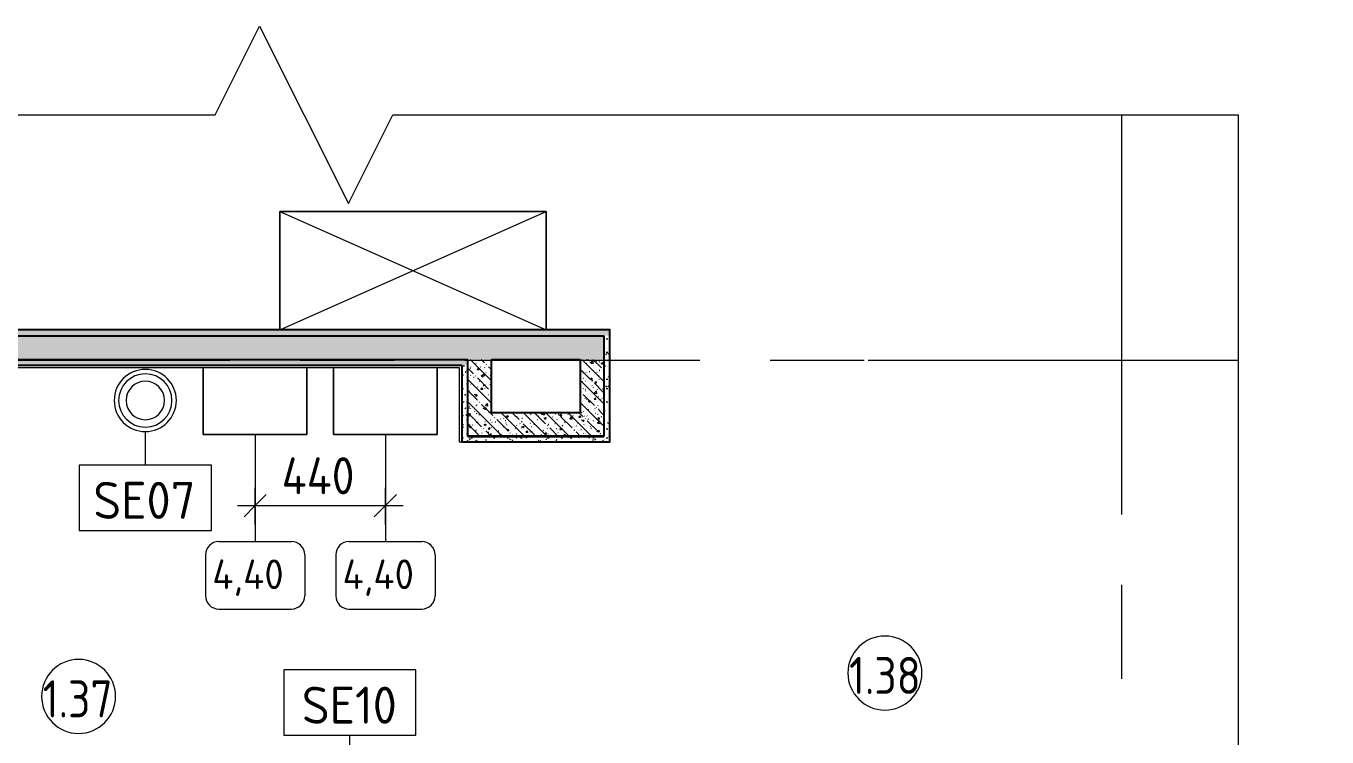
# Model space of a CAD drawing. Header units: millimetres. Extents: x 3991 to 282775, y -8553 to 29560.
# Drawn here: x 91922 to 96316, y 13727 to 16129 of the extents above; entities that cross this region are included whole.
import ezdxf

# ---------------------------------------------------------------- set-up
doc = ezdxf.new("R2010")
doc.units = ezdxf.units.MM
doc.linetypes.add('Осевая', pattern=[1587.5, 317.5, -238.125, 793.75, -238.125])
for name, color, linetype, lineweight in [('A-ANNO-DIMS', 7, 'Continuous', 9), ('A-ANNO-DIMS-50', 7, 'Continuous', 9), ('A-AREA-IDEN', 7, 'Continuous', 9), ('A-DETL-GENF', 7, 'Continuous', 9), ('A-WALL', 7, 'Continuous', 9), ('I-FURN', 7, 'Continuous', 9), ('I-FURN-IDEN', 7, 'Continuous', 9), ('I-WALL', 7, 'Continuous', 9), ('P-SANR-FIXT-IDEN', 7, 'Continuous', 9), ('Оси', 7, 'Continuous', 9), ('Оси-2', 7, 'Осевая', 9)]:
    doc.layers.add(name, color=color, linetype=linetype, lineweight=lineweight)
for name, color, linetype, lineweight, true_color in [('A-WALL-1', 7, 'Continuous', 25, 0x3c3c3c), ('A-WALL-FNSH-1', 7, 'Continuous', 15, 0x3c3c3c), ('P-SANR-FIXT-1', 7, 'Continuous', 15, 0x4994b4)]:
    doc.layers.add(name, color=color, linetype=linetype, lineweight=lineweight, true_color=true_color)
doc.styles.add('GOST Common', font='GOST_Common.ttf', dxfattribs={"height": 100})
doc.styles.add('GOST Common_1', font='GOST_Common.ttf', dxfattribs={"height": 125})
doc.styles.add('GOST Common_2', font='GOST_Common.ttf', dxfattribs={"width": 0.9, "height": 125})
doc.styles.add('ISOCPEUR', font='isocpeur.ttf', dxfattribs={"width": 0.9, "height": 125})
doc.dimstyles.new('ISO-2_5_0_9К_БОЛЬШОЙ', dxfattribs={"dimscale": 304.8, "dimtxt": 124.497647, "dimasz": 0.246063, "dimexe": 0.19685, "dimexo": 0.492126, "dimgap": 0, "dimtad": 1, "dimdec": 0, "dimrnd": 10, "dimzin": 0, "dimdsep": 46, "dimtxsty": 'ISOCPEUR', "dimblk1": 'OBLIQUE', "dimblk2": 'OBLIQUE', "dimsah": 1, "dimcen": 0.09, "dimdle": 0.19685, "dimazin": 0, "dimtfac": 1, "dimtdec": 4, "dimtix": 1, "dimtmove": 0, "dimatfit": 3, "dimfxl": 1, "dimtvp": 1, "dimtolj": 1, "dimtzin": 0, "dimarcsym": 2})
pattern_1 = [(135, (47963.71, 0), (-37.717076, -37.717076), [53.34, -8.89, 1.778, -8.89]), (135, (47963.71, 37.694), (-37.717076, -37.717076), []), (50, (47963.71, 0), (63.763904, -5.57885), [6.667, -73.342]), (355, (47963.71, 0), (-12.33488, 66.86951), [5.334, -58.674]), (100.451, (47969.025, -0.465), (51.43036, 61.29098), [5.667, -62.332]), (46.184, (47963.71, 17.78), (94.87722, -14.71484), [10.001, -110.014]), (96.636, (47971.62, 16.55), (83.09115, 86.5993), [8.5, -93.497]), (351.184, (47963.71, 17.78), (83.09204, 86.59928), [8.001, -88.011]), (21, (47972.6, 13.335), (53.064487, -35.792726), [6.667, -73.342]), (326, (47972.6, 13.335), (21.63066, 64.46546), [5.334, -58.674]), (71.451, (47977.02, 10.35), (74.69646, 28.67237), [5.667, -62.332]), (37.5, (47963.71, 0), (1.080413, 29.594271), [1.676, -56.286, 1.676, -57.887, -58.896]), (37.5, (47963.71, 0), (1.080413, 29.594271), [-117.526, 1.676, -57.22]), (7.5, (47963.71, 0), (23.386368, 35.063507), [1.676, -32.283, 1.676, -54.953, -22.447]), (7.5, (47963.71, 0), (23.386368, 35.063507), [-90.589, 1.676, -20.771]), (327.5, (47943.886, 0), (47.456567, -2.005468), [1.676, -20.549, 1.676, -67.666, -92.011]), (327.5, (47943.886, 0), (47.456567, -2.005468), [-91.567, 1.676, -90.335]), (317.5, (47934.996, 0), (51.844948, 8.89904), [1.676, -27.216, 1.676, -44.374, -65.341]), (317.5, (47934.996, 0), (51.844948, 8.89904), [-74.943, 1.676, -63.665])]
pattern_2 = [(0, (47963.71, 0), (60.96, 15.24), [5.029, -40.691, 5.029, -40.691, -243.84]), (0, (47963.71, 0), (60.96, 15.24), [-91.44, 5.029, -86.411, 5.029, -40.691, -106.68]), (0, (47963.71, 0), (60.96, 15.24), [-228.6, 5.029, -25.451, 5.029, -71.171]), (120, (47986.57, 7.62), (-43.678227, 45.1729086), [5.029, -40.691, 5.029, -40.691, -243.84]), (120, (47986.57, 7.62), (-43.678227, 45.1729086), [-91.44, 5.029, -86.411, 5.029, -40.691, -106.68]), (120, (47986.57, 7.62), (-43.678227, 45.1729086), [-228.6, 5.029, -25.451, 5.029, -71.171]), (240, (47994.19, 38.1), (-17.281773, -60.4129086), [5.029, -40.691, 5.029, -40.691, -243.84]), (240, (47994.19, 38.1), (-17.281773, -60.4129086), [-91.44, 5.029, -86.411, 5.029, -40.691, -106.68]), (240, (47994.19, 38.1), (-17.281773, -60.4129086), [-228.6, 5.029, -25.451, 5.029, -71.171])]

# ---------------------------------------------------------------- blocks, each defined once
blk = doc.blocks.new('Шкаф параметрический - 3_26п-25545953-Фрагмент 1_7')
at = {"layer": 'I-FURN'}
for p, q in [((0, 0), (900, 400)), ((0, 400), (900, 0)), ((900, 400), (0, 400)), ((0, 400), (0, 0)), ((0, 0), (0, 400)), ((0, 400), (900, 400)), ((900, 0), (900, 400)), ((900, 400), (900, 0)), ((900, 0), (0, 0))]:
    blk.add_line(p, q, dxfattribs=at)
blk = doc.blocks.new('мусорная корзина - Round_ Metal-30590745-Фрагмент 1_7')
at = {"layer": 'P-SANR-FIXT-1'}
for radius, start, end in [(105, 0, 180), (90, 360, 180), (65, 0, 180), (105, 180, 360), (90, 180, 360), (65, 180, 360)]:
    blk.add_arc((0, 0), radius, start, end, dxfattribs=at)
blk = doc.blocks.new('DET_L_Линия разрыва - М100-30651456-Фрагмент 1_7')
at = {"layer": 'A-DETL-GENF'}
for p, q in [((2514.6, 300), (2364.6, 0)), ((2814.6, -300), (2514.6, 300)), ((2364.6, 0), (0, 0)), ((2964.6, 0), (2814.6, -300)), ((5329.2, 0), (2964.6, 0))]:
    blk.add_line(p, q, dxfattribs=at)
blk = doc.blocks.new('DET_L_Линия разрыва - М100-30651174-Фрагмент 1_7')
at = {"layer": 'A-DETL-GENF'}
for p, q in [((3005.3, 300), (2855.3, 0)), ((3305.3, -300), (3005.3, 300)), ((2855.3, 0), (0, 0)), ((3455.3, 0), (3305.3, -300)), ((6310.6, 0), (3455.3, 0))]:
    blk.add_line(p, q, dxfattribs=at)
blk = doc.blocks.new('Марка_Помещения - Номер-25198446-Фрагмент 1_7')
at = {"layer": 'A-AREA-IDEN'}
for start, end in [(360, 180), (180, 360)]:
    blk.add_arc((0, 0), 2.5, start, end, dxfattribs=at)
blk = doc.blocks.new('DIMBLOCK80-Фрагмент 1_7')
at = {"layer": 'A-ANNO-DIMS-50'}
for p, q in [((92695.7, 14445), (92695.7, 14568.5)), ((93135.7, 14445), (93135.7, 14568.5)), ((92635.7, 14508.5), (93195.7, 14508.5)), ((92695.7, 14508.5), (92695.7, 14445)), ((93135.7, 14508.5), (93135.7, 14445))]:
    blk.add_line(p, q, dxfattribs=at)
at = {"layer": 'A-ANNO-DIMS-50', "lineweight": 20}
for p, q in [((92695.7, 14508.5), (92733.2, 14546)), ((93135.7, 14508.5), (93173.2, 14546)), ((92695.7, 14508.5), (92658.2, 14471)), ((93135.7, 14508.5), (93098.2, 14471))]:
    blk.add_line(p, q, dxfattribs=at)
at = {"layer": 'A-ANNO-DIMS-50', "color": 0, "insert": (92785.2, 14671.8), "char_height": 125, "width": 313.159, "attachment_point": 1, "line_spacing_factor": 1.149209, "style": 'ISOCPEUR'}
blk.add_mtext('440', dxfattribs=at)
blk = doc.blocks.new('_Oblique')
at = {"color": 0, "linetype": 'ByBlock', "lineweight": -2}
blk.add_line((-0.5, -0.5), (0.5, 0.5), dxfattribs=at)
blk = doc.blocks.new('М_сантехническая_рамка1 - В рамке-30590747-Фрагмент 1_7')
at = {"layer": 'P-SANR-FIXT-IDEN'}
for p, q in [((4.293, 2.24), (-4.639, 2.24)), ((-4.639, 2.24), (-4.639, -2.178)), ((4.293, -2.178), (4.293, 2.24)), ((-4.639, -2.178), (4.293, -2.178))]:
    blk.add_line(p, q, dxfattribs=at)
blk = doc.blocks.new('Марка_Мебель - В прямоуг_Balcon_Марка-25523697-Фрагмент 1_7')
at = {"layer": 'I-FURN-IDEN'}
for p, q in [((-2.455, 2.278), (2.455, 2.278)), ((-3.355, 1.378), (-3.355, -1.384)), ((3.355, 1.378), (3.355, -1.378)), ((-2.461, -2.278), (2.455, -2.278))]:
    blk.add_line(p, q, dxfattribs=at)
for centre, radius, start, end in [((-2.455, 1.378), 0.9, 90, 180), ((2.455, 1.378), 0.9, 0, 90), ((-2.461, -1.384), 0.893, 180, 270), ((2.455, -1.378), 0.9, 270, 0)]:
    blk.add_arc(centre, radius, start, end, dxfattribs=at)

msp = doc.modelspace()

# ---------------------------------------------------------------- hatches: boundary and pattern name
at = {"layer": 'I-WALL'}
h = msp.add_hatch(dxfattribs=at)
h.set_pattern_fill('FP_15', color=256, style=0, pattern_type=2)
h.set_pattern_definition(pattern_1)
h.paths.add_polyline_path([(93493.7, 15002.5), (93873.7, 15002.5), (93873.7, 15082.5), (90343.7, 15082.5), (90343.7, 15002.5), (93413.7, 15002.5)])
h = msp.add_hatch(dxfattribs=at)
h.set_pattern_fill('FP_13', color=256, style=0, pattern_type=2)
h.set_pattern_definition(pattern_2)
h.paths.add_polyline_path([(93893.7, 15082.5), (93893.7, 15102.5), (90363.7, 15102.5), (90363.7, 15082.5), (93873.7, 15082.5)])
h = msp.add_hatch(dxfattribs=at)
h.set_pattern_fill('FP_13', color=256, style=0, pattern_type=2)
h.set_pattern_definition(pattern_2)
h.paths.add_polyline_path([(93893.7, 14743.6), (93893.7, 15082.5), (93873.7, 15082.5), (93873.7, 14743.6)])
h = msp.add_hatch(dxfattribs=at)
h.set_pattern_fill('FP_13', color=256, style=0, pattern_type=2)
h.set_pattern_definition(pattern_2)
h.paths.add_polyline_path([(93413.7, 14982.5), (93413.7, 15002.5), (90743.7, 15002.5), (90743.7, 14982.5), (93393.7, 14982.5)])
h = msp.add_hatch(dxfattribs=at)
h.set_pattern_fill('FP_15', color=256, style=0, pattern_type=2)
h.set_pattern_definition(pattern_1)
h.paths.add_polyline_path([(93493.7, 14742.5), (93493.7, 15002.5), (93413.7, 15002.5), (93413.7, 14742.5)])
h = msp.add_hatch(dxfattribs=at)
h.set_pattern_fill('FP_15', color=256, style=0, pattern_type=2)
h.set_pattern_definition(pattern_1)
h.paths.add_polyline_path([(93873.7, 14822.5), (93873.7, 15002.5), (93793.7, 15002.5), (93793.7, 14822.5)])
h = msp.add_hatch(dxfattribs=at)
h.set_pattern_fill('FP_13', color=256, style=0, pattern_type=2)
h.set_pattern_definition(pattern_2)
h.paths.add_polyline_path([(93393.7, 14723.6), (93413.7, 14723.6), (93413.7, 14982.5), (93393.7, 14982.5), (93393.7, 14774.5)])
h = msp.add_hatch(dxfattribs=at)
h.set_pattern_fill('FP_15', color=256, style=0, pattern_type=2)
h.set_pattern_definition(pattern_1)
h.paths.add_polyline_path([(93583.2, 14742.5), (93873.7, 14742.5), (93873.7, 14822.5), (93493.7, 14822.5), (93493.7, 14742.5)])
h = msp.add_hatch(dxfattribs=at)
h.set_pattern_fill('FP_13', color=256, style=0, pattern_type=2)
h.set_pattern_definition(pattern_2)
h.paths.add_polyline_path([(93413.7, 14723.6), (93893.7, 14723.6), (93893.7, 14743.6), (93413.7, 14743.6)])

# ---------------------------------------------------------------- linework, layer by layer
at = {"layer": 'A-WALL'}
for p, q in [((93393.7, 14722.6), (93393.7, 14723.6)), ((93893.7, 14723.6), (93894.7, 14723.6))]:
    msp.add_line(p, q, dxfattribs=at)
at = {"layer": 'A-WALL-1'}
for p, q in [((90343.7, 15082.5), (93873.7, 15082.5)), ((93893.7, 15102.5), (90363.7, 15102.5)), ((93873.7, 15082.5), (93873.7, 14742.5)), ((93893.7, 14723.6), (93893.7, 15102.5)), ((90723.7, 15002.5), (93413.7, 15002.5)), ((93413.7, 14742.5), (93413.7, 15002.5)), ((93493.7, 15002.5), (93793.7, 15002.5)), ((93493.7, 14822.5), (93493.7, 15002.5)), ((93793.7, 15002.5), (93793.7, 14822.5)), ((93393.7, 14982.5), (90743.7, 14982.5)), ((93393.7, 14982.5), (93393.7, 14723.6)), ((93793.7, 14822.5), (93493.7, 14822.5)), ((93393.7, 14723.6), (93893.7, 14723.6)), ((93873.7, 14743.6), (93413.7, 14743.6)), ((93413.7, 14742.5), (93873.7, 14742.5))]:
    msp.add_line(p, q, dxfattribs=at)
at = {"layer": 'A-WALL-FNSH-1'}
for p, q in [((93894.7, 15103.5), (90363.7, 15103.5)), ((93125.9, 15102.5), (93125.9, 15103.5)), ((93159.2, 15103.5), (93159.2, 15102.5)), ((93222, 15102.5), (93222, 15103.5)), ((93224.6, 15103.5), (93224.6, 15102.5)), ((93892.5, 15102.5), (93892.5, 15103.5)), ((93894.7, 15103), (93893.7, 15103)), ((93893.7, 15103), (93893.7, 15102.5)), ((93894.7, 14722.6), (93894.7, 15103.5)), ((93393.7, 14981.5), (90744.7, 14981.5)), ((93392.7, 14981.5), (93392.7, 14722.6)), ((93392.7, 14722.6), (93894.7, 14722.6))]:
    msp.add_line(p, q, dxfattribs=at)
at = {"layer": 'I-FURN'}
for p, q in [((92520.7, 14974.5), (92520.7, 14748.8)), ((92520.7, 14748.8), (92520.7, 14974.5)), ((92870.7, 14748.8), (92870.7, 14974.5)), ((92870.7, 14974.5), (92870.7, 14748.8)), ((92960.7, 14974.5), (92960.7, 14748.8)), ((92960.7, 14748.8), (92960.7, 14974.5)), ((93310.7, 14748.8), (93310.7, 14974.5)), ((93310.7, 14974.5), (93310.7, 14748.8)), ((92520.7, 14748.8), (92870.7, 14748.8)), ((92870.7, 14748.8), (92520.7, 14748.8)), ((92960.7, 14748.8), (93310.7, 14748.8)), ((93310.7, 14748.8), (92960.7, 14748.8))]:
    msp.add_line(p, q, dxfattribs=at)
at = {"layer": 'I-FURN-IDEN'}
for p, q in [((92695.7, 14748.8), (92695.7, 14386.9)), ((93135.7, 14748.8), (93135.7, 14386.9))]:
    msp.add_line(p, q, dxfattribs=at)
at = {"layer": 'I-WALL'}
for p, q in [((92416.7, 15102.5), (92416.7, 15103.5)), ((92448.1, 15102.5), (92448.1, 15103.5)), ((92567.1, 15103.5), (92567.1, 15102.5)), ((92603.4, 15102.5), (92603.4, 15103.5)), ((92603.4, 15102.5), (92603.4, 15103.5)), ((92616.9, 15102.5), (92616.9, 15103.5)), ((92735.9, 15103.5), (92735.9, 15102.5)), ((92736.2, 15102.5), (92736.2, 15103.5)), ((93125.2, 15103.5), (93125.2, 15102.5)), ((93150.1, 15102.5), (93150.1, 15103.5)), ((93156, 15103.5), (93156, 15102.5)), ((93192.6, 15102.5), (93192.6, 15103.5)), ((93225, 15102.5), (93225, 15103.5)), ((93228.5, 15102.5), (93228.5, 15103.5)), ((93228.5, 15102.5), (93228.5, 15103.5)), ((93304.7, 15102.5), (93304.7, 15103.5)), ((93304.8, 15102.5), (93304.8, 15103.5)), ((93306.4, 15102.5), (93306.4, 15103.5)), ((93566.6, 15102.5), (93566.6, 15103.5)), ((93566.8, 15103.5), (93566.8, 15102.5)), ((93893.7, 15103), (93893.7, 15103.5)), ((93894.7, 15102.5), (93893.7, 15102.5)), ((93894.7, 15103.5), (93894.7, 15103.5)), ((93894.7, 15102.5), (93894.7, 15103.5)), ((93385.7, 14974.5), (90751.7, 14974.5)), ((93385.7, 14722.6), (93385.7, 14974.5)), ((93894.7, 14896.2), (93893.7, 14896.2)), ((93893.7, 14896.2), (93894.7, 14896.2)), ((93893.7, 14789.6), (93894.7, 14789.6)), ((93893.7, 14766), (93894.7, 14766)), ((93392.7, 14722.6), (93385.7, 14722.6))]:
    msp.add_line(p, q, dxfattribs=at)
at = {"layer": 'P-SANR-FIXT-IDEN'}
for p, q in [((92324.7, 14758.8), (92324.7, 14645.3)), ((93015.7, 13482.8), (93015.7, 13732.3))]:
    msp.add_line(p, q, dxfattribs=at)
at = {"layer": 'Оси'}
for p, q in [((95623.7, 14579.2), (95623.7, 15829.2)), ((94766.1, 15000), (96016.1, 15000))]:
    msp.add_line(p, q, dxfattribs=at)
at = {"layer": 'Оси-2'}
for p, q in [((89673.2, 15000), (94766.1, 15000)), ((95623.7, 10748.4), (95623.7, 14579.2))]:
    msp.add_line(p, q, dxfattribs=at)

# ---------------------------------------------------------------- block references
at = {"layer": 'A-AREA-IDEN', "xscale": 49.99999999999998, "yscale": 49.99999999999998, "zscale": 49.99999999999998}
for p in [(94822.9, 13942.8), (92099.4, 13863.7)]:
    msp.add_blockref('Марка_Помещения - Номер-25198446-Фрагмент 1_7', p, dxfattribs=at)
at = {"layer": 'A-DETL-GENF'}
for name, p, rotation in [('DET_L_Линия разрыва - М100-30651174-Фрагмент 1_7', (96016.1, 15829.2), 180), ('DET_L_Линия разрыва - М100-30651456-Фрагмент 1_7', (96016.1, 10500), 89.99999999999991)]:
    msp.add_blockref(name, p, dxfattribs=dict(at, rotation=rotation))
at = {"layer": 'I-FURN'}
msp.add_blockref('Шкаф параметрический - 3_26п-25545953-Фрагмент 1_7', (92779.2, 15102.5), dxfattribs=at)
at = {"layer": 'I-FURN-IDEN', "xscale": 49.99999999999998, "yscale": 49.99999999999998, "zscale": 49.99999999999998}
for p in [(92695.7, 14273), (93135.7, 14273)]:
    msp.add_blockref('Марка_Мебель - В прямоуг_Balcon_Марка-25523697-Фрагмент 1_7', p, dxfattribs=at)
at = {"layer": 'P-SANR-FIXT-1'}
msp.add_blockref('мусорная корзина - Round_ Metal-30590745-Фрагмент 1_7', (92324.7, 14863.8), dxfattribs=at)
at = {"layer": 'P-SANR-FIXT-IDEN', "xscale": 49.99999999999998, "yscale": 49.99999999999998, "zscale": 49.99999999999998}
for p in [(92333.4, 14533.3), (93024.4, 13841.2)]:
    msp.add_blockref('М_сантехническая_рамка1 - В рамке-30590747-Фрагмент 1_7', p, dxfattribs=at)

# ---------------------------------------------------------------- texts
at = {"layer": 'A-AREA-IDEN', "char_height": 125, "width": 303.038, "attachment_point": 1, "style": 'GOST Common_2'}
for s, insert in [('1.38', (94701.9, 13997.1)), ('1.37', (91978.4, 13918))]:
    msp.add_mtext(s, dxfattribs=dict(at, insert=insert))
at = {"layer": 'I-FURN-IDEN', "char_height": 100, "width": 332.7, "attachment_point": 1, "style": 'GOST Common'}
for insert in [(92550.9, 14326.5), (92990.9, 14326.5)]:
    msp.add_mtext('4,40', dxfattribs=dict(at, insert=insert))
at = {"layer": 'P-SANR-FIXT-IDEN', "char_height": 125, "attachment_point": 1, "style": 'GOST Common_1'}
for s, insert, width in [('SE07', (92149.1, 14588.7), 444.937), ('SE10', (92853.3, 13896.6), 412.869)]:
    msp.add_mtext(s, dxfattribs=dict(at, insert=insert, width=width))

# ---------------------------------------------------------------- dimensions: what is measured, and where the dimension line sits
at = {"layer": 'A-ANNO-DIMS'}
dim = msp.add_linear_dim(base=(93135.7, 14508.5), p1=(92695.7, 14595), p2=(93135.7, 14595), dimstyle='ISO-2_5_0_9К_БОЛЬШОЙ', override={"dimpost": '<>', "dimfxl": 440}, dxfattribs=at)
dim.commit()
dim.dimension.update_dxf_attribs({"geometry": 'DIMBLOCK80-Фрагмент 1_7', "text_midpoint": (92915.7, 14571)})

doc.saveas('drawing.dxf')
